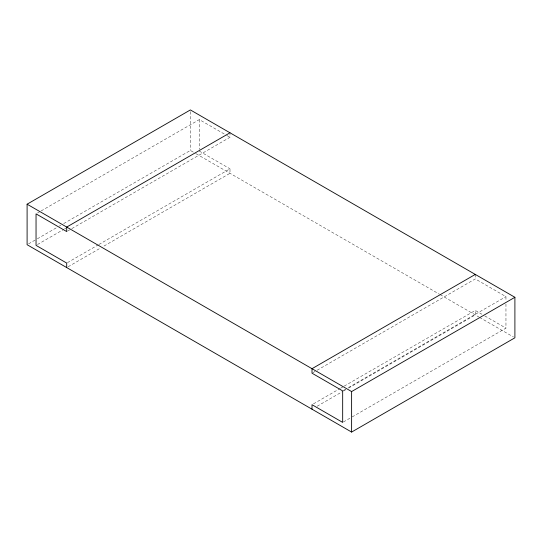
<?xml version="1.0" encoding="UTF-8"?>
<svg xmlns="http://www.w3.org/2000/svg" width="542" height="542" viewBox="0 0 542 542"><rect width="100%" height="100%" fill="white"/><g stroke="black" fill="none" stroke-linecap="round" stroke-linejoin="round"><path stroke-width="0.41" stroke-dasharray="2.71 2.03" d="M37.506 213.02L40.44 211.333M41.172 210.906L199.327 119.599L226.339 135.195M28.563 243.866L36.619 239.212M37.351 238.792L56.388 227.803M59.315 226.109L60.779 225.262M63.712 223.575L190.384 150.439L195.425 153.352M37.506 244.523L63.868 229.307M64.6 228.887L66.063 228.04M67.438 231.149L71.097 229.036M71.835 228.609L229.991 137.302L229.991 134.301M67.438 262.653L98.19 244.896M98.922 244.476L229.991 168.806L229.991 173.305L103.319 246.441M68.17 266.732L100.385 248.128M312.741 372.774L316.406 370.66M317.138 370.233L475.293 278.927L505.957 296.63L505.957 300.776M313.479 403.858L339.834 388.634M340.566 388.214L343.499 386.521M344.231 386.1L475.293 310.43L481.865 314.224M343.404 390.477L345.606 389.21M348.533 387.516L505.957 296.63M317.138 406.243L342.768 391.446M343.499 391.026L345.694 389.752M348.621 388.065L475.293 314.929L475.293 310.43M343.404 421.981L351.46 417.333M352.192 416.906L505.957 328.134L505.957 304.089M227.071 135.615L229.991 137.302M199.327 151.103L229.991 168.806M484.785 315.911L505.957 328.134M196.143 153.765L439.413 294.218M440.145 294.638L478.891 317.009M479.616 317.429L513.457 336.968M475.293 274.421L475.293 278.927M199.327 119.599L199.327 149.443M190.384 111.618L190.384 150.439"/><path stroke-width="0.81" d="M27.1 204.198L190.384 109.931L514.9 297.294L514.9 337.802L351.616 432.069L27.1 244.706L27.1 204.198L351.616 391.561L514.9 297.294M229.991 132.797L66.707 227.071L66.707 231.57L36.043 213.866L36.043 245.37L66.707 263.073L66.707 267.579M475.293 274.421L312.009 368.696L312.009 373.194L342.673 390.897L342.673 422.401L312.009 404.698L312.009 409.203M351.616 391.561L351.616 432.069"/></g></svg>
